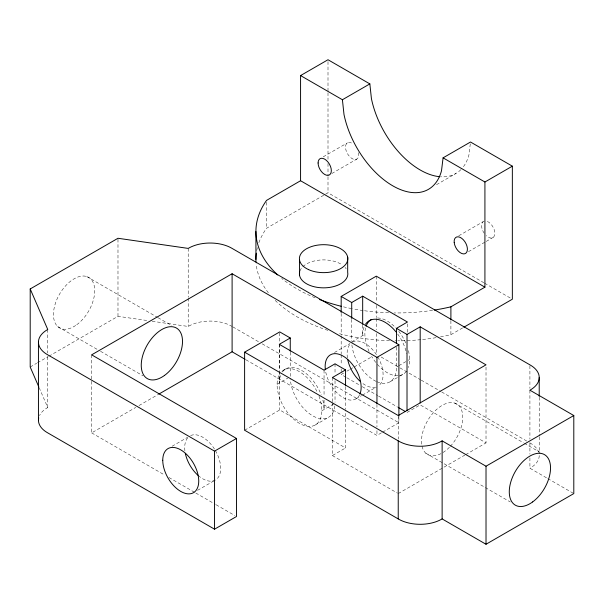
<?xml version="1.0" encoding="UTF-8"?>
<svg xmlns="http://www.w3.org/2000/svg" width="604" height="604" viewBox="0 0 604 604"><rect width="100%" height="100%" fill="white"/><g stroke="black" fill="none" stroke-linecap="round" stroke-linejoin="round"><path stroke-width="0.45" stroke-dasharray="3.02 2.27" d="M470.282 143.858L468.938 154.918A71.385 41.215 60 0 1 461.531 168.984M323.253 156.821L347.459 142.846M331.822 173.522L356.836 159.086M258.889 242.665A141.215 81.532 0 0 1 266.56 228.259L324.771 194.647M325.579 194.178L328.002 192.782L483.804 282.725M30.2 367.006L36.701 363.246M37.516 362.777L48.078 356.677M48.894 356.209L117.984 316.322L147.55 320.588M436.503 184.688L455.869 173.507M91.649 354.835L91.649 432.887L135.741 407.428M139.011 405.548L157.795 394.699M458.768 235.779L482.974 221.804M468.432 251.679L485.382 241.894M486.182 241.426L493.445 237.236M283.857 370.003L286.054 368.734M277.093 384.272L287.912 378.029M351.709 341.879L364.876 334.276M172.087 446.258L187.534 437.341M334.488 352.502L349.935 343.585M244.612 430.229L279.728 409.957L345.563 447.964L345.563 410.35M343.623 373.061L341.177 374.48L346.047 377.296M346.892 371.181L349.339 369.761M350.154 369.293L353.423 367.406M354.238 366.938L372.207 356.564M440.512 336.889A141.215 81.532 0 0 0 450.901 334.684L463.034 327.685M376.888 381.72A31.657 18.279 60 0 0 396.473 367.043L398.044 366.137M398.829 365.684L405.88 361.615M408.183 360.286L409.64 359.44M321.856 410.803L334.246 403.653M197.538 490.342L213.793 480.958M355.877 398.927L361.562 395.643M362.377 395.175L376.194 387.194M315.092 425.073L328.259 417.47M390.131 381.751L399.425 376.383M400.195 375.937L403.298 374.148M332.396 402.906L332.396 455.567L345.563 447.964M407.013 412.487L420.18 404.884L486.016 442.898L486.016 364.846M245.934 359.788L376.949 435.424L381.819 432.607M382.634 432.139L398.889 422.755L398.889 417.107M398.232 493.581L464.884 455.099M465.699 454.631L486.016 442.898M152.17 321.26L188.214 326.454A30.517 17.622 0 0 1 232.102 326.454M484.619 283.201L511.535 298.738M381.192 357.039L399.169 367.413M399.984 367.889L420.414 379.682M421.23 380.15L440.837 391.475M441.66 391.951L528.274 441.954M454.653 403.057L523.494 442.785M524.31 443.253L539.999 452.328M529.912 457.892L529.912 468.236L546.975 478.096M547.79 478.564L572.985 493.113M346.862 377.764L359.055 384.801M362.309 386.681L377.749 395.597M378.565 396.065L397.258 406.862M232.917 326.93L258.95 341.962M262.204 343.835L398.889 422.755M425.782 453.181L510.312 501.984M86.674 276.496L157.395 317.327M157.946 317.659L171.762 325.632M332.396 455.567L397.417 493.113M57.705 326.568L97.531 349.565M100.521 351.302L143.05 375.839M91.649 432.887L164.884 475.174M168.954 477.522L194.994 492.554M195.802 493.023L215.334 504.302M216.149 504.77L234.865 515.574M39.162 387.708L47.754 407.549A30.517 17.622 0 0 0 39.532 415.56M539.221 397.266L539.221 435.824M539.221 436.76L539.221 453.687M529.912 365.79L529.912 388.357M529.912 390.192L529.912 439.138M529.912 442.853L529.912 454.132M450.901 320.747L450.901 334.684M407.451 323.91L407.451 333.34M398.232 415.529L398.232 439.04M396.473 347.224L396.473 367.043M376.949 404.393L376.949 426.96M376.949 430.72L376.949 435.424M376.284 276.156L376.284 301.547M376.284 305.307L376.284 317.53M376.284 318.474L376.284 329.754M376.284 333.521L376.284 354.208M362.679 325.231L362.679 335.545A31.657 18.279 60 0 1 364.272 326.545M351.709 319.38L351.709 340.943M345.563 386.839L345.563 409.414M341.177 313.355L341.177 334.986M341.177 335.922L341.177 353.793M341.177 354.729L341.177 365.073M341.177 368.84L341.177 371.656M335.024 363.834L335.024 374.14M335.024 380.701L335.024 402.264M332.396 377.515L332.396 401.97M328.002 61.623L328.002 91.816M328.002 92.759L328.002 159.758M328.002 163.525L328.002 175.794M328.002 176.738L328.002 192.782M324.054 370.169L324.054 396.413M324.054 400.158L324.054 409.535A31.657 18.279 60 0 0 322.34 398.278M290.26 352.14L290.26 376.669A31.657 18.279 60 0 0 290.343 379.252M279.728 332.849L279.728 343.193M279.728 344.129L279.728 409.957M279.29 344.325L279.29 370.743M279.29 371.687L279.29 383.012A31.657 18.279 60 0 1 281.102 374.193M266.56 202.242L266.56 228.259M188.214 248.41L188.214 297.304M188.214 298.248L188.214 326.454M117.984 239.214L117.984 316.322M47.754 329.497L47.754 353.008M47.754 356.768L47.754 407.549M432.539 310.35A141.215 81.532 0 0 1 394.17 312.932M388.636 312.804A141.215 81.532 0 0 1 364.038 310.683M363.14 310.554A141.215 81.532 0 0 1 352.51 308.772M351.634 308.606A141.215 81.532 0 0 1 343.004 306.726M315.137 297.802A141.215 81.532 0 0 1 281.706 278.391M436.103 337.666A141.215 81.532 0 0 1 421.728 339.584M420.814 339.674A141.215 81.532 0 0 1 397.862 340.83M396.941 340.83A141.215 81.532 0 0 1 395.091 340.822M389.557 340.709A141.215 81.532 0 0 1 337.576 333.219M327.904 330.358A141.215 81.532 0 0 1 274.458 299.675M268.357 292.751A141.215 81.532 0 0 1 256.141 263.85M256.738 250.554A141.215 81.532 0 0 1 257.531 247.028M358.549 152.684A9.37 5.413 60 0 1 352.917 159.011A9.37 5.413 60 0 1 345.518 146.915A9.37 5.413 60 0 1 353.302 144.092M487.383 221.449A9.37 5.413 60 0 1 494.812 234.042A9.37 5.413 60 0 1 486.182 235.636M484.151 233.219A9.37 5.413 60 0 1 484.204 221.109M460.89 169.648A71.385 41.215 60 0 1 440.905 176.798M299.901 271.06A24.205 13.975 0 0 1 317.9 260.286A24.205 13.975 0 0 1 342.46 265.096M345.111 267.436A24.205 13.975 0 0 1 346.152 268.772M215.417 480.014A25.451 14.692 60 0 1 198.037 475.356M184.9 450.803A25.451 14.692 60 0 1 188.131 437.356M190.653 435.582A25.451 14.692 60 0 1 214.435 449.006M215.417 450.629A25.451 14.692 60 0 1 216.066 479.606M375.673 387.134A25.451 14.692 60 0 1 361.743 382.694M347.413 357.878A25.451 14.692 60 0 1 350.531 343.601M352.366 342.174A25.451 14.692 60 0 1 376.836 355.25M377.817 356.866A25.451 14.692 60 0 1 378.466 385.843M359.584 394.827A25.451 14.692 60 0 1 341.071 396.322A25.451 14.692 60 0 1 325.465 370.546M421.675 444.166A29.173 16.844 -60 0 1 437.628 408.561A29.173 16.844 -60 0 1 461.788 410.66A29.173 16.844 -60 0 1 450.048 446.628M449.429 447.277A29.173 16.844 -60 0 1 441.773 453.234M440.995 453.649A29.173 16.844 -60 0 1 421.992 446.031M539.221 455.567A30.517 17.622 0 0 1 529.912 468.236M529.912 442.898A30.517 17.622 0 0 1 538.738 452.441M397.659 334.027A31.657 18.279 60 0 1 406.613 353.544M376.05 381.343A31.657 18.279 60 0 1 351.845 344.484M397.862 375.741A31.657 18.279 60 0 1 376.888 363.782M375.764 362.4A31.657 18.279 60 0 1 371.641 356.352M369.089 351.468A31.657 18.279 60 0 1 365.563 327.972M377.53 317.961A31.657 18.279 60 0 1 395.854 327.957M398.753 331.317A31.657 18.279 60 0 1 406.16 343.918M408.417 350.63A31.657 18.279 60 0 1 408.395 367.572M406.296 371.445A31.657 18.279 60 0 1 398.708 375.68M282.43 371.951A31.657 18.279 60 0 1 321.2 394.918M319.01 396.186A31.657 18.279 60 0 1 299.667 423.495A31.657 18.279 60 0 1 279.758 373.914M281.894 371.385A31.657 18.279 60 0 1 317.606 392.849M334.85 405.986A31.657 18.279 60 0 1 312.562 415.733A31.657 18.279 60 0 1 290.411 380.135M76.753 324.726A29.173 16.844 -60 0 0 90.479 278.708A29.173 16.844 -60 0 0 55.047 304.484A29.173 16.844 -60 0 0 76.753 324.726"/><path stroke-width="0.91" d="M443.079 157.848L441.501 170.758A71.385 41.215 60 0 1 392.743 185.813A71.385 41.215 60 0 1 343.993 114.458L342.415 99.736L300.573 75.575L300.573 180.739L484.921 287.172L484.921 182.008L443.079 157.848L470.508 142.016L512.351 166.168L512.351 299.207L463.842 327.217M300.573 75.575L328.002 59.736L369.844 83.896L371.422 98.626A71.385 41.215 60 0 0 439.969 176.73M342.415 99.736L369.844 83.896M38.792 386.847L30.2 367.006L30.2 288.954L117.984 238.27L188.214 248.41A30.517 17.622 0 0 1 232.102 248.41L398.889 344.703L398.889 416.171M300.573 180.739L266.56 200.385A141.215 81.532 0 0 0 277.689 274.918M398.889 344.703L376.949 357.372L232.102 273.748L91.649 354.835L236.489 438.466L236.489 516.511L214.548 529.187L47.754 432.887A30.517 17.622 0 0 1 38.716 417.87M484.921 182.008L512.351 166.168M158.61 394.231L232.102 351.8L245.118 359.312M341.177 312.411L341.177 296.428L376.284 276.156L529.912 364.846A30.517 17.622 0 0 1 529.912 390.192L573.8 415.529L573.8 493.581L486.016 544.264L442.128 518.919A30.517 17.622 0 0 1 398.232 518.919L244.612 430.229L244.612 352.177L279.728 331.906L290.26 337.991L290.26 351.196M290.26 337.991L279.29 344.325L324.054 370.169L335.024 363.834L345.563 369.92L345.563 385.903M341.177 296.428L351.709 302.513L362.679 296.179L407.451 322.023L396.473 328.357L396.473 343.45M434.321 310.079A141.215 81.532 0 0 0 450.901 306.809L484.921 287.172M345.563 369.92L332.396 377.515L398.232 415.529L486.016 364.846L420.18 326.839L407.013 334.442L396.473 328.357M30.2 288.954L47.754 329.497A30.517 17.622 0 0 0 47.754 354.835L214.548 451.135L236.489 438.466M244.612 352.177L398.232 440.867A30.517 17.622 0 0 0 442.128 440.867L486.016 466.212L573.8 415.529M398.074 407.33L405.382 411.55M539.221 377.515L539.221 396.322M486.016 466.212L486.016 544.264M450.901 306.809L450.901 319.818M442.128 440.867L442.128 518.919M420.18 326.839L420.18 403.004M407.013 334.442L407.013 410.607M398.232 440.867L398.232 518.919M376.949 357.372L376.949 403.449M362.679 296.179L362.679 324.295M351.709 302.513L351.709 318.444M347.678 257.108L347.678 272.313A24.205 13.975 0 0 1 323.155 287.844A24.205 13.975 0 0 1 299.682 271.777M299.561 260.226L299.561 275.424M255.922 231.536L255.922 259.41M232.102 273.748L232.102 351.8M214.548 451.135L214.548 529.187M38.445 342.166L38.445 420.218M341.184 306.281A141.215 81.532 0 0 1 319.463 299.508M256.005 262.076A141.215 81.532 0 0 1 256.315 253.204M198.037 475.356A25.451 14.692 60 0 1 185.315 453.317M360.437 381.6A25.451 14.692 60 0 1 347.715 359.561M325.352 369.708A25.451 14.692 60 0 1 345.095 357.349A25.451 14.692 60 0 1 359.946 394.027M365.533 324.22A31.657 18.279 60 0 1 396.005 331.883M366.122 326.137A31.657 18.279 60 0 1 371.226 319.561M318.089 162.974A9.37 5.413 60 0 0 328.025 175.349A9.37 5.413 60 0 0 328.025 162.091A9.37 5.413 60 0 0 318.089 162.974M454.2 242.521A9.37 5.413 60 0 0 464.786 253.771A9.37 5.413 60 0 0 463.351 239.788A9.37 5.413 60 0 0 454.2 242.521M308.516 269.588A24.205 13.975 0 0 0 347.549 260.754A24.205 13.975 0 0 0 314.782 245.654A24.205 13.975 0 0 0 308.516 269.588M164.537 375.409A29.173 16.844 -60 0 0 178.263 329.391A29.173 16.844 -60 0 0 142.831 355.16A29.173 16.844 -60 0 0 164.537 375.409M162.755 460.256A25.451 14.692 60 0 0 189.747 493.838A25.451 14.692 60 0 0 189.747 457.847A25.451 14.692 60 0 0 162.755 460.256M532.637 501.932A29.173 16.844 -60 0 0 546.25 455.929A29.173 16.844 -60 0 0 510.833 481.826A29.173 16.844 -60 0 0 532.637 501.932"/></g></svg>
